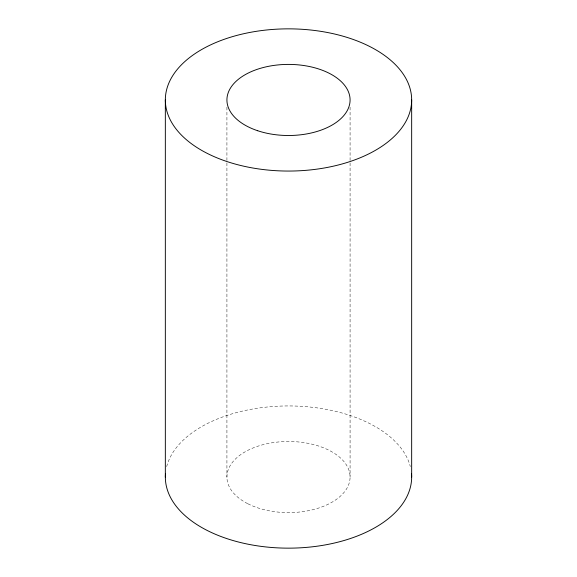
<?xml version="1.0" encoding="UTF-8"?>
<svg xmlns="http://www.w3.org/2000/svg" width="577" height="577" viewBox="0 0 577 577"><rect width="100%" height="100%" fill="white"/><g stroke="black" fill="none" stroke-linecap="round" stroke-linejoin="round"><path stroke-width="0.43" stroke-dasharray="2.88 2.16" d="M350.08 107.156L350.08 162.05M350.08 162.952L350.08 477.049M226.92 107.156L226.92 162.05M226.92 162.952L226.92 477.049M166.681 466.605A123.161 71.101 0 0 1 288.5 405.941A123.161 71.101 0 0 1 410.319 466.605M247.901 503.779A61.58 35.55 0 0 0 348.897 483.98A61.58 35.55 0 0 0 268.709 443.381A61.58 35.55 0 0 0 247.901 503.779"/><path stroke-width="0.87" d="M411.661 99.951A123.161 71.101 0 0 1 226.92 161.531A123.161 71.101 0 0 1 226.92 38.378A123.161 71.101 0 0 1 411.661 99.951L411.661 477.049M165.339 99.951L165.339 477.049M411.509 473.566A123.161 71.101 0 0 1 288.5 548.15A123.161 71.101 0 0 1 165.491 473.566M257.71 130.741A61.58 35.55 0 0 0 350.08 99.951A61.58 35.55 0 0 0 257.71 69.168A61.58 35.55 0 0 0 257.71 130.741"/></g></svg>
